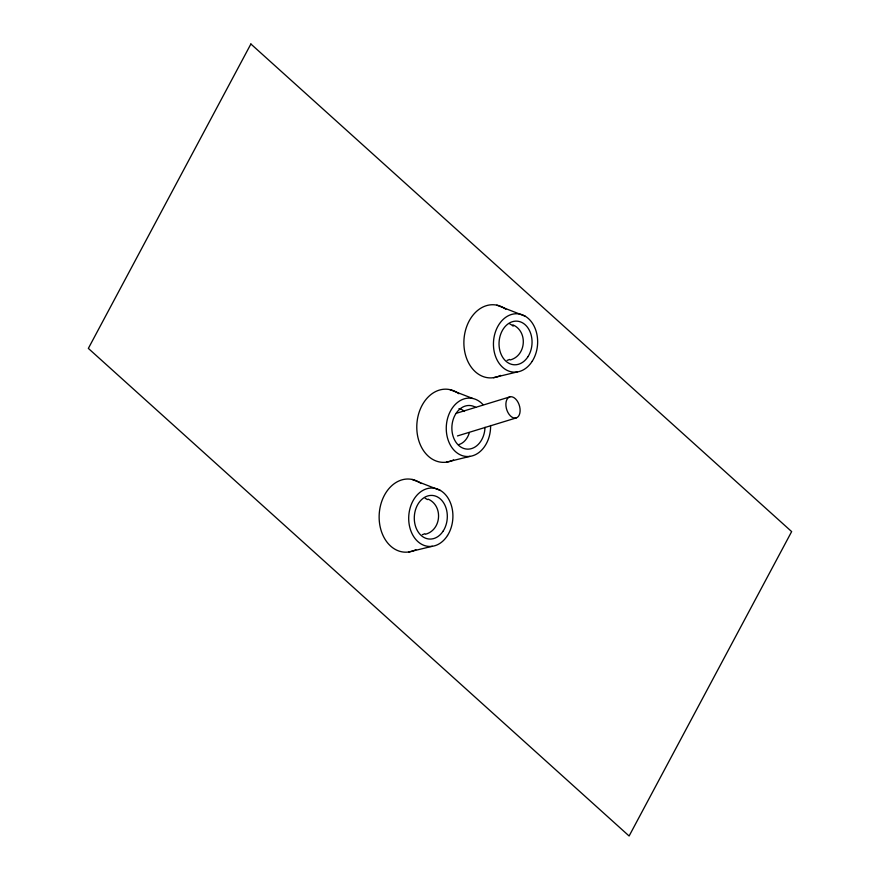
<?xml version="1.0" encoding="UTF-8"?>
<svg xmlns="http://www.w3.org/2000/svg" width="880" height="880" viewBox="0 0 880 880"><rect width="100%" height="100%" fill="white"/><g stroke="black" fill="none" stroke-linecap="round" stroke-linejoin="round"><path stroke-width="1.32" d="M510.158 359.953C526.196 355.828 528.088 331.419 512.886 324.852M425.414 534.248C441.452 530.112 443.344 505.703 428.142 499.136M456.291 413.303L509.817 396.902M457.446 435.941L516.197 417.934A10.989 6.644 73 0 0 516.923 400.51A10.989 6.644 73 0 0 505.89 403.799A10.989 6.644 73 0 0 516.197 417.934M446.49 462.154L469.975 456.368M493.515 377.685L517.099 371.987M408.782 551.98L432.355 546.271M449.878 389.609L472.681 398.453M496.837 305.151L525.228 316.217M412.104 479.435L440.484 490.501M500.61 375.419A36.63 27.654 -86.1 0 1 464.024 338.932A36.63 27.654 -86.1 0 1 505.813 309.232M509.883 324.016A18.865 14.322 -85.8 0 1 513.183 326.172M509.498 359.425A18.865 14.322 -85.8 0 1 507.067 360.36M458.986 408.628A18.315 13.871 -86.3 0 1 464.508 411.488M469.37 432.586A18.315 13.871 -86.3 0 1 458.601 444.653M490.6 425.491A29.238 22.143 -86.3 0 1 463.562 456.027A29.238 22.143 -86.3 0 1 448.646 415.074A29.238 22.143 -86.3 0 1 482.988 404.591M485.001 427.295A21.857 16.544 -86.3 0 1 465.553 448.932A21.857 16.544 -86.3 0 1 452.672 421.322A21.857 16.544 -86.3 0 1 475.706 407.363M453.596 459.921A36.63 27.742 -86.3 0 1 416.933 423.247A36.63 27.742 -86.3 0 1 458.876 393.734M415.866 549.703A36.63 27.654 -86.1 0 1 379.28 513.216A36.63 27.654 -86.1 0 1 421.08 483.516M425.15 498.3A18.865 14.322 -85.8 0 1 427.405 499.609M424.754 533.709A18.865 14.322 -85.8 0 1 422.323 534.644M250.888 44L88.352 348.403L629.112 836L791.648 531.597L250.888 44M532.235 361.24A29.238 22.066 -86.1 0 0 519.75 314.083A29.238 22.066 -86.1 0 0 494.648 353.54A29.238 22.066 -86.1 0 0 532.235 361.24M528.022 356.62A21.857 16.489 -86.1 0 0 518.683 321.376A21.857 16.489 -86.1 0 0 499.928 350.867A21.857 16.489 -86.1 0 0 528.022 356.62M447.502 535.524A29.238 22.066 -86.1 0 0 435.006 488.367A29.238 22.066 -86.1 0 0 409.904 527.824A29.238 22.066 -86.1 0 0 447.502 535.524M443.278 530.904A21.857 16.489 -86.1 0 0 433.95 495.66A21.857 16.489 -86.1 0 0 415.184 525.151A21.857 16.489 -86.1 0 0 443.278 530.904"/></g></svg>
